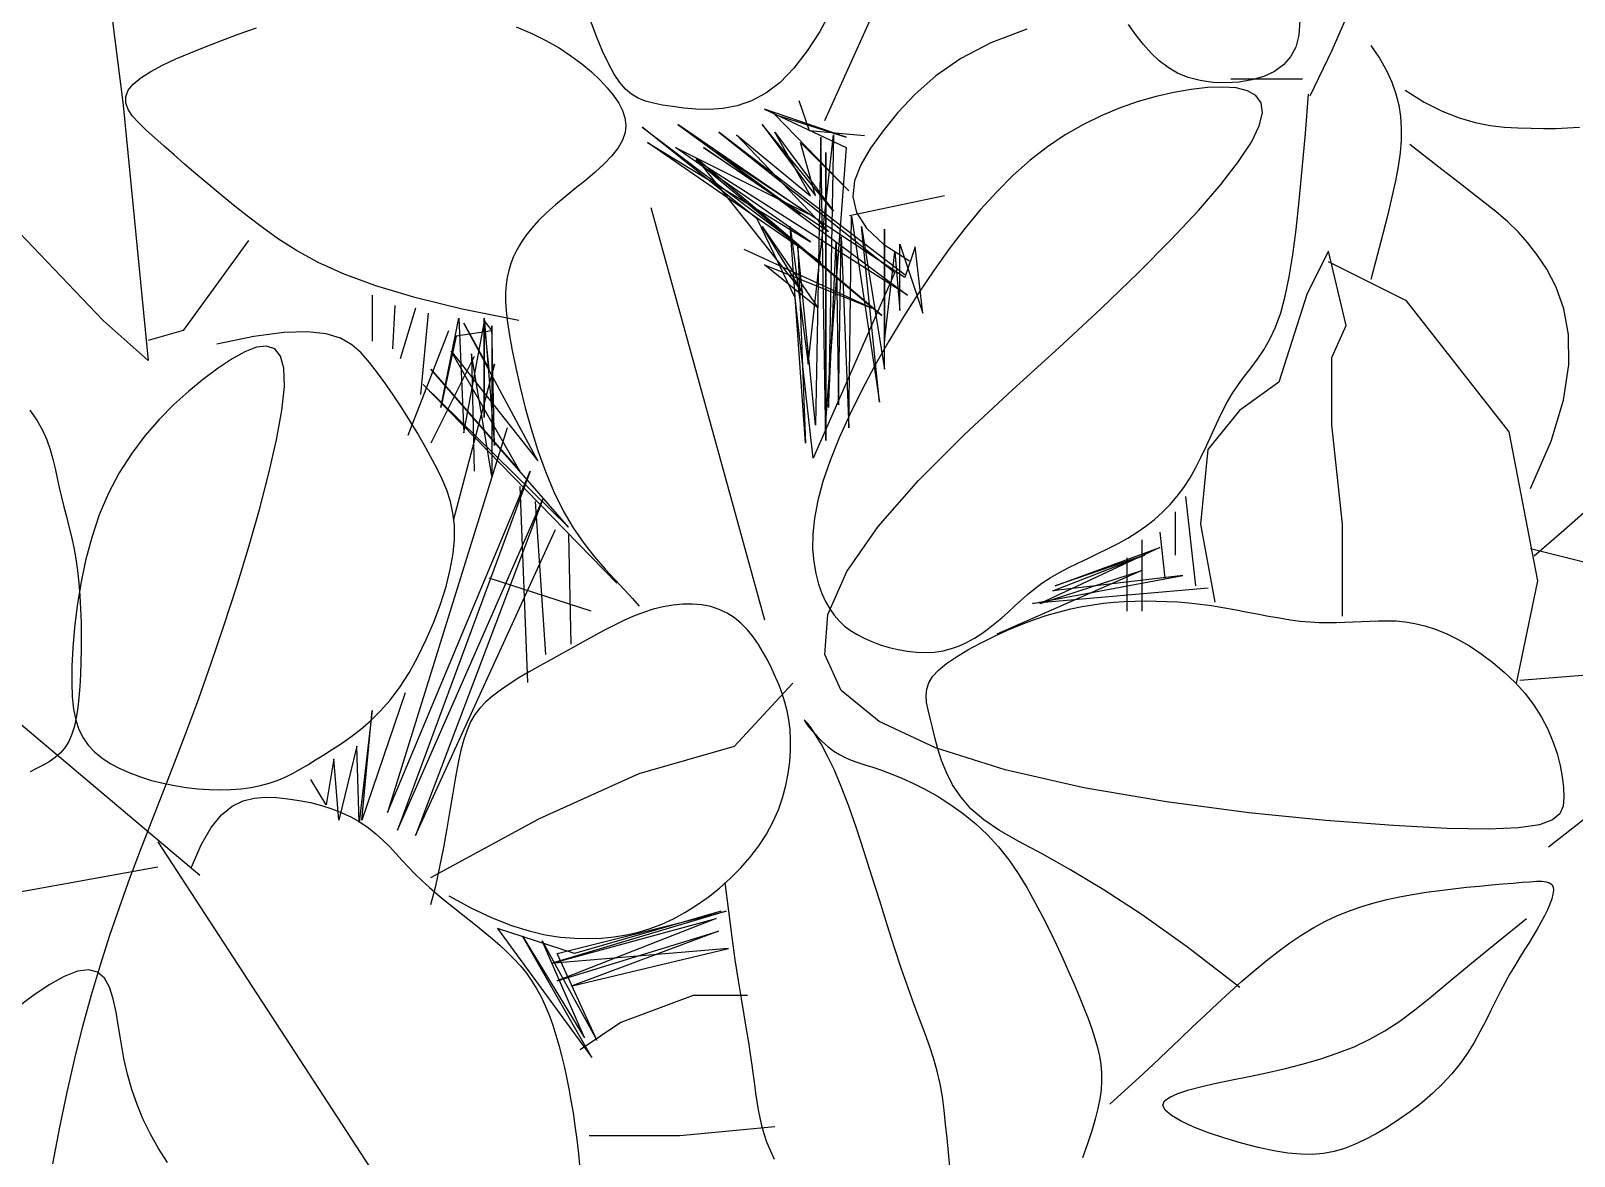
# Model space of a CAD drawing. Header units: metres. Extents: x 10 to 239, y 2 to 253.
# Drawn here: x 94.948 to 97.031, y 18.613 to 20.132 of the extents above; entities that cross this region are included whole.
import ezdxf

# ---------------------------------------------------------------- set-up
doc = ezdxf.new("R2010")
doc.units = ezdxf.units.M
doc.header["$MEASUREMENT"] = 0
doc.layers.add('1', color=7, linetype='Continuous')
doc.layers.add('cot200', color=9, linetype='Continuous')
doc.layers.add('bloques ARBOLES', color=7, linetype='Continuous', true_color=0xb8d897)

# ---------------------------------------------------------------- blocks, each defined once
blk = doc.blocks.new('A$C6F4E7DED')
for p, q in [((849.21, 1241.7), (943.33, 1033.65)), ((1359.76, 1176.43), (1342.65, 1042.48)), ((654.17, 1073.88), (644.26, 1096.47)), ((672.66, 1090.83), (673.21, 1082.5)), ((939.2, 1096.8), (945.88, 1084.58)), ((1073.05, 1081.72), (1076.67, 1091.42)), ((673.21, 1082.5), (674.93, 1075.64)), ((761.68, 1077.13), (765.95, 1082.6)), ((765.95, 1082.6), (770.21, 1088.54)), ((828.09, 1085.86), (848.59, 1078.09)), ((945.88, 1084.58), (953.05, 1073.4)), ((1069.63, 1073.32), (1073.05, 1081.72)), ((1109.99, 1083.4), (1101.89, 1079.38)), ((1118.75, 1087.13), (1109.99, 1083.4)), ((1276.52, 1083.08), (1266.74, 1086.54)), ((1286.08, 1079.53), (1276.52, 1083.08)), ((632.09, 1076.59), (627.24, 1069.24)), ((666.66, 1047.9), (654.17, 1073.88)), ((674.93, 1075.64), (677.82, 1070.03)), ((757.28, 1072.19), (761.68, 1077.13)), ((848.59, 1078.09), (865.7, 1069.1)), ((953.05, 1073.4), (960.63, 1063.59)), ((1066.35, 1066.18), (1069.63, 1073.32)), ((1094.45, 1075.12), (1087.67, 1070.68)), ((1101.89, 1079.38), (1094.45, 1075.12)), ((1295.39, 1075.97), (1286.08, 1079.53)), ((1304.3, 1072.41), (1295.39, 1075.97)), ((1312.64, 1068.84), (1304.3, 1072.41)), ((627.24, 1069.24), (623.29, 1062.26)), ((677.82, 1070.03), (681.87, 1065.48)), ((681.87, 1065.48), (687.05, 1061.8)), ((742.15, 1060.84), (747.63, 1064)), ((747.63, 1064), (752.64, 1067.79)), ((752.64, 1067.79), (757.28, 1072.19)), ((865.7, 1069.1), (879.9, 1059.24)), ((960.63, 1063.59), (968.53, 1055.5)), ((1063.13, 1060.25), (1066.35, 1066.18)), ((1081.53, 1066.14), (1076.03, 1061.55)), ((1087.67, 1070.68), (1081.53, 1066.14)), ((1320.25, 1065.28), (1312.64, 1068.84)), ((1326.94, 1061.72), (1320.25, 1065.28)), ((620.17, 1055.55), (617.81, 1049.02)), ((623.29, 1062.26), (620.17, 1055.55)), ((670.96, 1057.4), (711.82, 1057.4)), ((687.05, 1061.8), (693.15, 1058.95)), ((693.15, 1058.95), (699.94, 1056.92)), ((699.94, 1056.92), (707.19, 1055.68)), ((707.19, 1055.68), (714.66, 1055.22)), ((714.66, 1055.22), (722.12, 1055.52)), ((722.12, 1055.52), (729.33, 1056.57)), ((729.33, 1056.57), (736.07, 1058.35)), ((736.07, 1058.35), (742.15, 1060.84)), ((879.9, 1059.24), (891.67, 1048.86)), ((968.53, 1055.5), (976.64, 1049.36)), ((1056.59, 1051.68), (1059.9, 1055.46)), ((1059.9, 1055.46), (1063.13, 1060.25)), ((1071.16, 1056.97), (1066.93, 1052.46)), ((1076.03, 1061.55), (1071.16, 1056.97)), ((1332.54, 1058.16), (1326.94, 1061.72)), ((1336.88, 1054.59), (1332.54, 1058.16)), ((612.55, 1051.04), (601.7, 1044.31)), ((617.81, 1049.02), (616.17, 1042.55)), ((669.4, 1026.44), (667.55, 1048.9)), ((694.66, 1043.83), (697.59, 1047.99)), ((697.59, 1047.99), (702.42, 1050.77)), ((702.42, 1050.77), (708.82, 1052.35)), ((708.82, 1052.35), (716.51, 1052.88)), ((716.51, 1052.88), (725.18, 1052.53)), ((725.18, 1052.53), (734.51, 1051.45)), ((734.51, 1051.45), (744.26, 1049.78)), ((744.26, 1049.78), (754.31, 1047.51)), ((754.31, 1047.51), (764.56, 1044.6)), ((891.67, 1048.86), (901.48, 1038.31)), ((976.64, 1049.36), (984.86, 1045)), ((1045.22, 1044.87), (1049.34, 1046.54)), ((1049.34, 1046.54), (1053.1, 1048.75)), ((1053.1, 1048.75), (1056.59, 1051.68)), ((1063.33, 1048.06), (1060.41, 1043.77)), ((1066.93, 1052.46), (1063.33, 1048.06)), ((1339.8, 1051.03), (1336.88, 1054.59)), ((1341.16, 1047.46), (1339.8, 1051.03)), ((1341.08, 1043.85), (1341.16, 1047.46)), ((591.49, 1039.16), (581.87, 1035.38)), ((601.7, 1044.31), (591.49, 1039.16)), ((616.17, 1042.55), (615.18, 1036.06)), ((693.9, 1038.13), (694.66, 1043.83)), ((695.64, 1030.73), (693.9, 1038.13)), ((764.56, 1044.6), (774.95, 1041)), ((774.95, 1041), (785.39, 1036.67)), ((901.48, 1038.31), (909.82, 1027.95)), ((929.42, 993.78), (971.53, 1037.3)), ((930.87, 1024.25), (977.33, 1040.21)), ((977.33, 1040.21), (930.87, 1018.44)), ((971.53, 1037.3), (930.87, 1024.25)), ((951.89, 1027.95), (957.59, 1045.05)), ((984.86, 1045), (993.07, 1042.17)), ((993.07, 1042.17), (1001.15, 1040.6)), ((1001.15, 1040.6), (1008.98, 1040.03)), ((1008.98, 1040.03), (1016.46, 1040.21)), ((1016.46, 1040.21), (1023.45, 1040.86)), ((1023.45, 1040.86), (1029.85, 1041.73)), ((1029.85, 1041.73), (1035.57, 1042.62)), ((1035.57, 1042.62), (1040.66, 1043.62)), ((1040.66, 1043.62), (1045.22, 1044.87)), ((1058.25, 1039.55), (1056.89, 1035.36)), ((1060.41, 1043.77), (1058.25, 1039.55)), ((1342.65, 1042.48), (1328.39, 897.13)), ((1337.24, 1036.37), (1339.72, 1040.17)), ((1339.72, 1040.17), (1341.08, 1043.85)), ((520.09, 1029.57), (513.39, 1030.08)), ((526.86, 1029.33), (520.09, 1029.57)), ((533.78, 1029.29), (526.86, 1029.33)), ((540.92, 1029.37), (533.78, 1029.29)), ((548.33, 1029.58), (540.92, 1029.37)), ((556.09, 1030.06), (548.33, 1029.58)), ((564.22, 1031.05), (556.09, 1030.06)), ((572.8, 1032.75), (564.22, 1031.05)), ((581.87, 1035.38), (572.8, 1032.75)), ((615.18, 1036.06), (614.78, 1029.43)), ((614.78, 1029.43), (614.91, 1022.58)), ((700.13, 1021.49), (695.64, 1030.73)), ((785.39, 1036.67), (795.8, 1031.56)), ((795.8, 1031.56), (806.11, 1025.63)), ((938.13, 982.18), (978.79, 1031.5)), ((1047.02, 1030.05), (945.39, 953.16)), ((978.79, 1031.5), (948.3, 990.88)), ((952.65, 980.73), (1026.7, 1031.5)), ((1026.7, 1031.5), (957.01, 980.73)), ((981.69, 977.82), (1047.02, 1030.05)), ((1056.89, 1035.36), (1056.4, 1031.16)), ((1056.4, 1031.16), (1056.83, 1026.94)), ((1329.57, 1028.25), (1333.8, 1032.41)), ((1333.8, 1032.41), (1337.24, 1036.37)), ((593.43, 1007.18), (609.86, 1020.06)), ((614.91, 1022.58), (615.52, 1015.39)), ((671.15, 1006.17), (669.4, 1026.44)), ((707.4, 1010.39), (700.13, 1021.49)), ((806.11, 1025.63), (816.23, 1018.85)), ((897.48, 945.91), (1003.47, 1027.15)), ((1003.47, 1027.15), (903.29, 947.36)), ((909.82, 1027.95), (916.98, 1018.05)), ((920.51, 1025.1), (951.89, 1027.95)), ((957.01, 1021.35), (929.42, 993.78)), ((971.53, 1027.15), (938.13, 982.18)), ((952.65, 895.13), (938.13, 1025.7)), ((938.13, 1025.7), (941.04, 870.47)), ((941.04, 970.57), (993.3, 1025.7)), ((942.49, 851.61), (945.39, 1024.25)), ((945.39, 1024.25), (948.3, 860.32)), ((945.39, 953.16), (1044.12, 1021.35)), ((948.3, 990.88), (957.01, 1021.35)), ((951.2, 990.88), (971.53, 1027.15)), ((993.3, 1025.7), (951.2, 990.88)), ((1044.12, 1021.35), (951.2, 964.77)), ((1056.83, 1026.94), (1058.27, 1022.65)), ((1058.27, 1022.65), (1060.75, 1018.26)), ((1319.35, 1019.21), (1324.7, 1023.87)), ((1324.7, 1023.87), (1329.57, 1028.25)), ((615.52, 1015.39), (616.6, 1007.71)), ((816.23, 1018.85), (826.1, 1011.18)), ((826.1, 1011.18), (835.73, 1002.64)), ((1004.92, 1015.54), (896.03, 934.3)), ((896.03, 934.3), (1016.53, 1011.19)), ((897.48, 944.46), (1004.92, 1015.54)), ((910.55, 922.7), (1016.53, 1012.64)), ((1016.53, 1011.19), (910.55, 922.7)), ((916.98, 1018.05), (922.62, 1008.56)), ((930.87, 1018.44), (942.49, 864.67)), ((1012.18, 1018.44), (941.04, 970.57)), ((942.49, 864.67), (942.49, 1015.54)), ((942.49, 1015.54), (942.49, 851.61)), ((951.2, 964.77), (1028.15, 1018.44)), ((1028.15, 1018.44), (952.65, 980.73)), ((1016.53, 1012.64), (955.56, 935.75)), ((957.01, 980.73), (1012.18, 1018.44)), ((1060.75, 1018.26), (1064.3, 1013.74)), ((1064.3, 1013.74), (1068.74, 1009.13)), ((1307.65, 1009), (1313.67, 1014.25)), ((1313.67, 1014.25), (1319.35, 1019.21)), ((580.17, 996.93), (593.43, 1007.18)), ((616.6, 1007.71), (618.12, 999.41)), ((672.88, 987.99), (671.15, 1006.17)), ((717.47, 997.43), (707.4, 1010.39)), ((835.73, 1002.64), (845.14, 993.28)), ((922.62, 1008.56), (926.2, 999.37)), ((1068.74, 1009.13), (1073.85, 1004.45)), ((1073.85, 1004.45), (1079.41, 999.73)), ((1294.52, 997.74), (1301.27, 1003.49)), ((1301.27, 1003.49), (1307.65, 1009)), ((569.55, 988.72), (580.17, 996.93)), ((618.12, 999.41), (620.09, 990.34)), ((730.33, 982.59), (717.47, 997.43)), ((845.14, 993.28), (854.36, 983.13)), ((926.2, 999.37), (927.2, 990.37)), ((1079.41, 999.73), (1085.19, 995.02)), ((1085.19, 995.02), (1090.97, 990.34)), ((1287.36, 991.78), (1294.52, 997.74)), ((561.04, 981.95), (569.55, 988.72)), ((620.09, 990.34), (622.48, 980.34)), ((674.65, 971.77), (672.88, 987.99)), ((874.88, 990.9), (929.07, 979.5)), ((927.2, 990.37), (925.09, 981.43)), ((1090.97, 990.34), (1096.52, 985.72)), ((1096.52, 985.72), (1101.63, 981.21)), ((1271.75, 979.34), (1279.78, 985.64)), ((1279.78, 985.64), (1287.36, 991.78)), ((548.26, 970.37), (554.12, 976.03)), ((554.12, 976.03), (561.04, 981.95)), ((622.48, 980.34), (625.28, 969.27)), ((745.98, 965.88), (730.33, 982.59)), ((854.36, 983.13), (863.4, 972.24)), ((927.97, 979.27), (912, 873.37)), ((925.09, 981.43), (919.34, 972.44)), ((929.42, 858.86), (927.97, 979.27)), ((959.91, 932.85), (981.69, 977.82)), ((1042.08, 984.27), (977.39, 749.54)), ((1101.63, 981.21), (1106.12, 976.82)), ((1106.12, 976.82), (1109.99, 972.55)), ((1263.26, 972.89), (1271.75, 979.34)), ((1354.06, 919.93), (1413.96, 982.63)), ((542.94, 964.38), (548.26, 970.37)), ((625.28, 969.27), (628.49, 956.99)), ((676.52, 957.41), (674.65, 971.77)), ((863.4, 972.24), (872.29, 960.65)), ((922.16, 973.47), (909.09, 892.23)), ((909.09, 892.23), (909.09, 972.02)), ((909.09, 972.02), (909.09, 908.19)), ((919.34, 972.44), (909.44, 963.29)), ((912, 873.37), (922.16, 973.47)), ((933.78, 967.67), (929.42, 858.86)), ((935.23, 871.92), (933.78, 967.67)), ((978.79, 973.47), (946.84, 927.05)), ((962.81, 973.47), (952.65, 895.13)), ((954.1, 850.16), (962.81, 973.47)), ((955.56, 935.75), (978.79, 973.47)), ((1109.99, 972.55), (1113.29, 968.37)), ((1113.29, 968.37), (1116.07, 964.28)), ((1254.16, 966.34), (1263.26, 972.89)), ((537.61, 957.47), (542.94, 964.38)), ((646.23, 917.09), (656.33, 959.49)), ((656.33, 959.49), (668.46, 935.26)), ((764.43, 947.3), (745.98, 965.88)), ((872.29, 960.65), (881.05, 948.39)), ((900.38, 963.32), (887.32, 924.15)), ((887.32, 924.15), (891.67, 961.87)), ((891.67, 961.87), (897.48, 944.46)), ((909.44, 963.29), (894.84, 953.85)), ((900.38, 925.6), (900.38, 963.32)), ((903.29, 958.96), (900.38, 925.6)), ((909.09, 908.19), (903.29, 958.96)), ((916.35, 927.05), (988.95, 960.42)), ((936.68, 964.77), (935.23, 871.92)), ((941.04, 870.47), (936.68, 964.77)), ((948.3, 860.32), (958.46, 961.87)), ((958.46, 961.87), (954.1, 850.16)), ((1116.07, 964.28), (1118.39, 960.26)), ((1118.39, 960.26), (1120.28, 956.29)), ((1231.67, 953.03), (1243.87, 959.71)), ((1243.87, 959.71), (1254.16, 966.34)), ((1271.34, 965.53), (1308.42, 914.23)), ((531.99, 949.09), (537.61, 957.47)), ((611.88, 931.22), (656.33, 953.43)), ((628.49, 956.99), (632.09, 943.33)), ((678.57, 944.79), (676.52, 957.41)), ((977.33, 951.71), (916.35, 927.05)), ((946.84, 927.05), (977.33, 951.71)), ((1120.28, 956.29), (1121.81, 952.35)), ((1121.81, 952.35), (1123.02, 948.43)), ((1216.85, 946.32), (1231.67, 953.03)), ((526.59, 938.92), (531.99, 949.09)), ((680.85, 933.8), (678.57, 944.79)), ((785.67, 926.84), (764.43, 947.3)), ((881.05, 948.39), (889.72, 935.51)), ((903.29, 947.36), (949.75, 841.46)), ((1123.02, 948.43), (1123.96, 944.48)), ((1123.96, 944.48), (1124.6, 940.37)), ((1124.6, 940.37), (1124.93, 935.92)), ((1198.72, 939.63), (1216.85, 946.32)), ((522.17, 926.66), (526.59, 938.92)), ((668.46, 935.26), (684.62, 884.78)), ((683.44, 924.31), (680.85, 933.8)), ((889.72, 935.51), (898.27, 922.07)), ((949.75, 841.46), (959.91, 932.85)), ((1124.93, 935.92), (1124.93, 930.97)), ((1149.66, 926.41), (1176.56, 932.98)), ((1176.56, 932.98), (1198.72, 939.63)), ((1200.92, 934.3), (1200.92, 908.19)), ((519.49, 912.04), (522.17, 926.66)), ((553.28, 856.52), (611.88, 931.22)), ((686.38, 916.2), (683.44, 924.31)), ((809.7, 904.49), (785.67, 926.84)), ((1117.32, 919.93), (1149.66, 926.41)), ((1124.56, 925.35), (1123.83, 918.89)), ((1124.93, 930.97), (1124.56, 925.35)), ((1168.98, 924.15), (1173.34, 877.72)), ((1176.24, 927.05), (1184.95, 898.03)), ((1187.86, 928.5), (1189.31, 903.84)), ((654.31, 898.92), (646.23, 917.09)), ((689.62, 909.24), (686.38, 916.2)), ((898.27, 922.07), (906.61, 908.24)), ((1106.55, 840.01), (1148.66, 918.34)), ((1123.83, 918.89), (1122.69, 911.42)), ((1137.04, 921.25), (1131.23, 848.71)), ((1131.23, 848.71), (1132.68, 916.89)), ((1137.04, 919.8), (1132.68, 913.99)), ((1132.68, 916.89), (1132.68, 831.3)), ((1134.14, 892.23), (1137.04, 919.8)), ((1148.66, 918.34), (1134.14, 892.23)), ((1137.04, 864.67), (1137.04, 921.25)), ((1148.66, 855.96), (1137.04, 918.34)), ((1137.04, 918.34), (1137.04, 864.67)), ((1151.56, 921.25), (1148.66, 855.96)), ((1161.72, 870.47), (1151.56, 921.25)), ((1298.93, 603.85), (1669.06, 916.06)), ((1308.42, 914.23), (1328.39, 908.53)), ((1328.39, 897.13), (1354.06, 919.93)), ((519.3, 894.77), (519.49, 912.04)), ((693.07, 903.21), (689.62, 909.24)), ((906.61, 908.24), (914.58, 894.23)), ((1122.69, 911.42), (1121.12, 902.78)), ((1132.68, 913.99), (1153.01, 911.09)), ((1153.01, 911.09), (1161.72, 870.47)), ((1157.37, 913.99), (1180.6, 854.51)), ((1207.13, 901.45), (1212.42, 906.11)), ((1212.42, 906.11), (1218.87, 909.82)), ((1218.87, 909.82), (1227.07, 912.35)), ((1227.07, 912.35), (1237.62, 913.5)), ((1237.62, 913.5), (1251.11, 913.04)), ((1251.11, 913.04), (1268.15, 910.76)), ((1256.36, 903.81), (1260.97, 905.35)), ((1260.97, 905.35), (1266.67, 904.67)), ((1268.15, 910.76), (1289.31, 906.45)), ((654.31, 860.55), (654.31, 898.92)), ((696.67, 897.86), (693.07, 903.21)), ((700.34, 892.95), (696.67, 897.86)), ((836.2, 880.37), (809.7, 904.49)), ((1155.91, 902.39), (1106.55, 840.01)), ((1116.71, 834.2), (1155.91, 902.39)), ((1121.12, 902.78), (1119.12, 892.89)), ((1132.68, 831.3), (1144.3, 900.94)), ((1144.3, 900.94), (1142.85, 834.2)), ((1142.85, 899.49), (1167.53, 850.16)), ((1202.39, 896.04), (1207.13, 901.45)), ((1251.13, 892.7), (1253.02, 899.71)), ((1253.02, 899.71), (1256.36, 903.81)), ((1266.67, 904.67), (1273.28, 902.13)), ((1273.28, 902.13), (1280.62, 898.07)), ((1280.62, 898.07), (1288.51, 892.84)), ((522.34, 874.56), (519.3, 894.77)), ((703.99, 888.25), (700.34, 892.95)), ((707.56, 883.52), (703.99, 888.25)), ((914.58, 894.23), (922.06, 880.23)), ((1089.13, 802.29), (1167.53, 892.23)), ((1119.12, 892.89), (1116.66, 881.95)), ((1167.53, 892.23), (1116.71, 834.2)), ((1131.23, 895.13), (1154.46, 806.64)), ((1193.06, 883.72), (1197.72, 890.09)), ((1197.72, 890.09), (1202.39, 896.04)), ((1250.86, 882.43), (1251.13, 892.7)), ((1288.51, 892.84), (1296.78, 886.73)), ((684.62, 884.78), (706.85, 868.63)), ((710.97, 878.53), (707.56, 883.52)), ((863.51, 854.97), (836.2, 880.37)), ((922.06, 880.23), (928.9, 866.44)), ((1061.54, 770.37), (1171.89, 883.53)), ((1171.89, 883.53), (1089.13, 802.29)), ((1116.66, 881.95), (1113.74, 870.28)), ((1188.44, 877.03), (1193.06, 883.72)), ((1252.32, 868.73), (1250.86, 882.43)), ((1296.78, 886.73), (1305.26, 879.79)), ((1305.26, 879.79), (1313.78, 872.06)), ((529.37, 851.14), (522.34, 874.56)), ((714.15, 873.08), (710.97, 878.53)), ((717.17, 867.25), (714.15, 873.08)), ((1113.74, 870.28), (1110.37, 858.19)), ((1179.52, 863.11), (1183.91, 870.13)), ((1183.91, 870.13), (1188.44, 877.03)), ((1313.78, 872.06), (1322.16, 863.52)), ((706.85, 868.63), (725.04, 846.42)), ((720.07, 861.14), (717.17, 867.25)), ((928.9, 866.44), (934.96, 853.07)), ((1175.29, 856.08), (1179.52, 863.11)), ((1255.34, 852.05), (1252.32, 868.73)), ((1322.16, 863.52), (1330.25, 854.2)), ((1391.83, 863.16), (1388.62, 857.55)), ((1395.87, 868.82), (1391.83, 863.16)), ((537.11, 771.72), (553.28, 856.52)), ((648.25, 804.02), (654.31, 860.55)), ((722.92, 854.86), (720.07, 861.14)), ((725.78, 848.52), (722.92, 854.86)), ((889.66, 828.88), (863.51, 854.97)), ((934.96, 853.07), (940.11, 840.3)), ((1110.37, 858.19), (1106.52, 845.97)), ((1123.97, 858.86), (1192.21, 639.81)), ((1171.29, 849.14), (1175.29, 856.08)), ((1330.25, 854.2), (1337.86, 844.1)), ((1388.62, 857.55), (1386.11, 852.01)), ((541.15, 824.21), (529.37, 851.14)), ((725.04, 846.42), (729.08, 804.02)), ((728.72, 842.25), (725.78, 848.52)), ((1106.52, 845.97), (1102.2, 833.94)), ((1167.54, 842.41), (1171.29, 849.14)), ((1259.67, 833.03), (1255.34, 852.05)), ((1337.86, 844.1), (1344.84, 833.22)), ((1384.15, 846.51), (1382.61, 841.05)), ((1386.11, 852.01), (1384.15, 846.51)), ((731.8, 836.15), (728.72, 842.25)), ((735.08, 830.34), (731.8, 836.15)), ((940.11, 840.3), (944.19, 828.35)), ((1161.03, 829.61), (1164.1, 835.93)), ((1164.1, 835.93), (1167.54, 842.41)), ((1381.33, 835.62), (1380.19, 830.2)), ((1382.61, 841.05), (1381.33, 835.62)), ((738.62, 824.9), (735.08, 830.34)), ((912.66, 802.72), (889.66, 828.88)), ((944.19, 828.35), (947.13, 817.37)), ((1102.2, 833.94), (1097.41, 822.39)), ((1192.21, 639.81), (1110.91, 834.2)), ((1110.91, 834.2), (1186.4, 629.65)), ((1158.41, 823.31), (1161.03, 829.61)), ((1265.08, 812.29), (1259.67, 833.03)), ((1344.84, 833.22), (1351, 821.59)), ((1380.19, 830.2), (1379.04, 824.8)), ((737.77, 819.7), (731.97, 768.92)), ((742.42, 819.83), (738.62, 824.9)), ((746.48, 815.12), (742.42, 819.83)), ((947.13, 817.37), (948.99, 807.34)), ((1097.41, 822.39), (1092.12, 811.64)), ((1186.4, 629.65), (1103.65, 818.24)), ((1103.65, 818.24), (1176.24, 626.75)), ((1116.71, 825.5), (1112.36, 713.79)), ((1156.32, 816.89), (1158.41, 823.31)), ((1351, 821.59), (1356.24, 809.25)), ((1377.78, 819.38), (1376.4, 813.93)), ((1379.04, 824.8), (1377.78, 819.38)), ((522.21, 800.61), (506.28, 814.61)), ((743.58, 810.99), (743.58, 786.33)), ((750.79, 810.74), (746.48, 815.12)), ((755.36, 806.66), (750.79, 810.74)), ((1092.12, 811.64), (1086.38, 801.91)), ((1108, 816.79), (1102.2, 729.75)), ((1154.02, 803.12), (1154.83, 810.21)), ((1154.83, 810.21), (1156.32, 816.89)), ((1271.31, 790.46), (1265.08, 812.29)), ((1356.24, 809.25), (1360.57, 796.42)), ((1376.4, 813.93), (1374.97, 808.37)), ((539.13, 785.85), (522.21, 800.61)), ((648.25, 751.53), (648.25, 804.02)), ((729.08, 804.02), (721, 759.61)), ((760.18, 802.87), (755.36, 806.66)), ((765.24, 799.33), (760.18, 802.87)), ((930.55, 777.07), (912.66, 802.72)), ((948.99, 807.34), (949.91, 798.23)), ((1086.38, 801.91), (1080.35, 793.19)), ((1176.24, 626.75), (1096.39, 800.84)), ((1153.96, 795.49), (1154.02, 803.12)), ((1373.54, 802.68), (1372.14, 796.8)), ((1374.97, 808.37), (1373.54, 802.68)), ((752.29, 799.39), (749.39, 773.27)), ((762.45, 795.03), (762.45, 754.41)), ((770.55, 796.03), (765.24, 799.33)), ((776.08, 792.94), (770.55, 796.03)), ((781.77, 790.02), (776.08, 792.94)), ((949.91, 798.23), (950.01, 789.97)), ((1080.35, 793.19), (1074.22, 785.4)), ((1089.13, 797.93), (1087.68, 735.55)), ((1154.72, 787.17), (1153.96, 795.49)), ((1360.57, 796.42), (1364.07, 783.33)), ((1372.14, 796.8), (1370.82, 790.69)), ((460.32, 769.7), (541.15, 789.89)), ((811.82, 768.92), (752.29, 790.68)), ((752.29, 790.68), (820.53, 758.77)), ((813.27, 766.02), (761, 786.33)), ((761, 786.33), (811.82, 768.92)), ((771.17, 784.88), (771.17, 754.41)), ((787.55, 787.21), (781.77, 790.02)), ((793.32, 784.48), (787.55, 787.21)), ((799.01, 781.78), (793.32, 784.48)), ((949.42, 782.53), (948.26, 775.85)), ((950.01, 789.97), (949.42, 782.53)), ((1074.22, 785.4), (1068.18, 778.43)), ((1156.36, 778.09), (1154.72, 787.17)), ((1278.12, 768.17), (1271.31, 790.46)), ((1364.07, 783.33), (1366.83, 770.26)), ((1369.64, 784.29), (1368.63, 777.57)), ((1370.82, 790.69), (1369.64, 784.29)), ((824.89, 758.77), (739.22, 774.72)), ((739.22, 774.72), (813.27, 766.02)), ((820.53, 758.77), (762.45, 777.62)), ((762.45, 777.62), (845.21, 741.36)), ((804.54, 779.05), (799.01, 781.78)), ((809.84, 776.26), (804.54, 779.05)), ((814.81, 773.36), (809.84, 776.26)), ((941.33, 752.54), (930.55, 777.07)), ((948.26, 775.85), (946.67, 769.88)), ((1068.18, 778.43), (1062.43, 772.22)), ((1158.8, 768.42), (1156.36, 778.09)), ((1368.63, 777.57), (1367.84, 770.49)), ((549.23, 713.17), (537.11, 771.72)), ((724.71, 767.47), (824.89, 758.77)), ((819.41, 770.3), (814.81, 773.36)), ((823.68, 767.13), (819.41, 770.3)), ((827.68, 763.87), (823.68, 767.13)), ((946.67, 769.88), (944.76, 764.57)), ((1057.16, 766.67), (1052.58, 761.69)), ((1062.43, 772.22), (1057.16, 766.67)), ((1076.06, 754.41), (1134.14, 773.27)), ((1161.96, 758.39), (1158.8, 768.42)), ((1285.27, 746.05), (1278.12, 768.17)), ((1366.83, 770.26), (1368.9, 757.45)), ((1367.84, 770.49), (1367.25, 763.13)), ((716.36, 756.55), (709.8, 755.38)), ((722.88, 757.59), (716.36, 756.55)), ((729.33, 758.46), (722.88, 757.59)), ((735.71, 759.14), (729.33, 758.46)), ((742.01, 759.66), (735.71, 759.14)), ((748.24, 760), (742.01, 759.66)), ((754.41, 760.19), (748.24, 760)), ((760.51, 760.23), (754.41, 760.19)), ((766.55, 760.11), (760.51, 760.23)), ((772.53, 759.86), (766.55, 760.11)), ((778.48, 759.47), (772.53, 759.86)), ((784.42, 758.91), (778.48, 759.47)), ((790.44, 758.13), (784.42, 758.91)), ((796.58, 757.1), (790.44, 758.13)), ((802.91, 755.78), (796.58, 757.1)), ((831.48, 760.56), (827.68, 763.87)), ((835.15, 757.24), (831.48, 760.56)), ((838.75, 753.94), (835.15, 757.24)), ((942.64, 759.87), (940.31, 755.72)), ((944.76, 764.57), (942.64, 759.87)), ((1003.16, 755.47), (1008, 757.01)), ((1008, 757.01), (1013.1, 758)), ((1013.1, 758), (1018.41, 758.46)), ((1018.41, 758.46), (1023.88, 758.41)), ((1023.88, 758.41), (1029.46, 757.89)), ((1029.46, 757.89), (1035.11, 756.91)), ((1035.11, 756.91), (1040.76, 755.5)), ((1052.58, 761.69), (1048.86, 757.2)), ((1165.73, 748.25), (1161.96, 758.39)), ((1367.25, 763.13), (1366.85, 755.59)), ((1368.9, 757.45), (1370.38, 745.16)), ((607.09, 747.47), (601.41, 746.14)), ((612.55, 748.35), (607.09, 747.47)), ((617.8, 748.83), (612.55, 748.35)), ((622.88, 749.01), (617.8, 748.83)), ((627.82, 748.98), (622.88, 749.01)), ((632.66, 748.81), (627.82, 748.98)), ((637.41, 748.57), (632.66, 748.81)), ((642.13, 748.33), (637.41, 748.57)), ((646.87, 748.11), (642.13, 748.33)), ((651.67, 747.96), (646.87, 748.11)), ((656.57, 747.91), (651.67, 747.96)), ((661.62, 748.01), (656.57, 747.91)), ((666.88, 748.29), (661.62, 748.01)), ((672.38, 748.81), (666.88, 748.29)), ((678.16, 749.57), (672.38, 748.81)), ((684.18, 750.54), (678.16, 749.57)), ((690.4, 751.66), (684.18, 750.54)), ((696.78, 752.88), (690.4, 751.66)), ((703.26, 754.14), (696.78, 752.88)), ((709.8, 755.38), (703.26, 754.14)), ((809.48, 754.12), (802.91, 755.78)), ((816.36, 752.1), (809.48, 754.12)), ((823.61, 749.66), (816.36, 752.1)), ((831.23, 746.79), (823.61, 749.66)), ((842.35, 750.7), (838.75, 753.94)), ((846.02, 747.56), (842.35, 750.7)), ((849.81, 744.55), (846.02, 747.56)), ((934.94, 748.83), (931.84, 745.98)), ((937.75, 752.06), (934.94, 748.83)), ((940.31, 755.72), (937.75, 752.06)), ((943.04, 729.73), (941.33, 752.54)), ((987.1, 743.75), (990.62, 747.42)), ((990.62, 747.42), (994.46, 750.65)), ((994.46, 750.65), (998.63, 753.36)), ((998.63, 753.36), (1003.16, 755.47)), ((1040.76, 755.5), (1046.39, 753.7)), ((1046.39, 753.7), (1052, 751.54)), ((1052, 751.54), (1057.62, 749.06)), ((1057.62, 749.06), (1063.27, 746.32)), ((1170.04, 738.21), (1165.73, 748.25)), ((1366.63, 747.95), (1366.55, 740.31)), ((1366.85, 755.59), (1366.63, 747.95)), ((582.72, 738.5), (576.02, 734.62)), ((589.24, 741.72), (582.72, 738.5)), ((595.47, 744.24), (589.24, 741.72)), ((601.41, 746.14), (595.47, 744.24)), ((839.07, 743.54), (831.23, 746.79)), ((846.89, 740.01), (839.07, 743.54)), ((854.5, 736.27), (846.89, 740.01)), ((853.74, 741.72), (849.81, 744.55)), ((857.82, 739.12), (853.74, 741.72)), ((862.05, 736.79), (857.82, 739.12)), ((920.64, 739.05), (916.21, 737.11)), ((924.72, 741.15), (920.64, 739.05)), ((928.44, 743.44), (924.72, 741.15)), ((931.84, 745.98), (928.44, 743.44)), ((980.88, 735.4), (983.86, 739.72)), ((983.86, 739.72), (987.1, 743.75)), ((1063.27, 746.32), (1068.99, 743.36)), ((1068.99, 743.36), (1074.79, 740.22)), ((1074.79, 740.22), (1080.7, 736.95)), ((1292.52, 724.73), (1285.27, 746.05)), ((1366.55, 740.31), (1366.6, 732.76)), ((1370.38, 745.16), (1371.33, 733.63)), ((569.26, 730.15), (562.57, 725.14)), ((576.02, 734.62), (569.26, 730.15)), ((861.66, 732.39), (854.5, 736.27)), ((868.17, 728.46), (861.66, 732.39)), ((866.44, 734.77), (862.05, 736.79)), ((871, 733.13), (866.44, 734.77)), ((875.73, 731.89), (871, 733.13)), ((880.64, 731.12), (875.73, 731.89)), ((885.72, 730.83), (880.64, 731.12)), ((890.92, 731), (885.72, 730.83)), ((896.16, 731.58), (890.92, 731)), ((901.38, 732.53), (896.16, 731.58)), ((906.51, 733.8), (901.38, 732.53)), ((911.48, 735.34), (906.51, 733.8)), ((916.21, 737.11), (911.48, 735.34)), ((933.69, 709.23), (943.04, 729.73)), ((975.61, 726.25), (978.14, 730.89)), ((978.14, 730.89), (980.88, 735.4)), ((1080.7, 736.95), (1086.75, 733.6)), ((1086.75, 733.6), (1092.94, 730.2)), ((1092.94, 730.2), (1099.19, 726.77)), ((1174.77, 728.52), (1170.04, 738.21)), ((1366.6, 732.76), (1366.77, 725.4)), ((1371.33, 733.63), (1371.83, 723.13)), ((547.21, 715.19), (470.42, 721.24)), ((562.57, 725.14), (556.11, 719.64)), ((873.81, 724.56), (868.17, 728.46)), ((878.37, 720.77), (873.81, 724.56)), ((881.68, 717.14), (878.37, 720.77)), ((971.1, 716.91), (973.27, 721.57)), ((973.27, 721.57), (975.61, 726.25)), ((1099.19, 726.77), (1105.4, 723.32)), ((1105.4, 723.32), (1111.47, 719.85)), ((1179.85, 719.41), (1174.77, 728.52)), ((1299.65, 704.69), (1292.52, 724.73)), ((1366.77, 725.4), (1367.03, 718.33)), ((1371.83, 723.13), (1371.94, 713.84)), ((549.98, 713.73), (544.34, 707.47)), ((556.11, 719.64), (549.98, 713.73)), ((883.85, 713.59), (881.68, 717.14)), ((885.03, 710.02), (883.85, 713.59)), ((961.24, 713.41), (994.77, 677.33)), ((967.34, 707.51), (969.12, 712.24)), ((969.12, 712.24), (971.1, 716.91)), ((1111.47, 719.85), (1117.3, 716.39)), ((1117.3, 716.39), (1122.78, 712.94)), ((1122.78, 712.94), (1127.82, 709.51)), ((1185.16, 711.12), (1179.85, 719.41)), ((1367.03, 718.33), (1367.37, 711.61)), ((1371.94, 713.84), (1371.63, 705.71)), ((544.34, 707.47), (539.31, 700.9)), ((885.39, 706.33), (885.03, 710.02)), ((885.08, 702.41), (885.39, 706.33)), ((912.09, 691.52), (933.69, 709.23)), ((965.8, 702.67), (967.34, 707.51)), ((1127.82, 709.51), (1132.32, 706.11)), ((1132.32, 706.11), (1136.2, 702.72)), ((1182.05, 707.99), (1206.73, 635.45)), ((1190.64, 703.82), (1185.16, 711.12)), ((1196.2, 697.46), (1190.64, 703.82)), ((1306.63, 685.87), (1299.65, 704.69)), ((1367.37, 711.61), (1367.84, 705.29)), ((1367.84, 705.29), (1368.48, 699.39)), ((1371.63, 705.71), (1370.88, 698.6)), ((539.31, 700.9), (534.99, 694.1)), ((883.11, 693.48), (884.27, 698.16)), ((884.27, 698.16), (885.08, 702.41)), ((963.54, 692.46), (964.53, 697.67)), ((964.53, 697.67), (965.8, 702.67)), ((1136.2, 702.72), (1139.51, 699.23)), ((1139.51, 699.23), (1142.34, 695.5)), ((1142.34, 695.5), (1144.76, 691.37)), ((1201.81, 691.93), (1196.2, 697.46)), ((1206.73, 635.45), (1200.92, 697.83)), ((1200.92, 697.83), (1208.18, 634)), ((1368.48, 699.39), (1369.33, 693.91)), ((1370.88, 698.6), (1369.63, 692.41)), ((531.38, 687.16), (528.44, 680.19)), ((534.99, 694.1), (531.38, 687.16)), ((880.1, 676.53), (912.09, 691.52)), ((880.34, 682.43), (881.77, 688.25)), ((881.77, 688.25), (883.11, 693.48)), ((949.79, 685.65), (947.22, 682.86)), ((948.29, 684.1), (950.88, 687.96)), ((951.94, 688.19), (949.79, 685.65)), ((950.88, 687.96), (952.89, 690.57)), ((953.56, 690.28), (951.94, 688.19)), ((952.89, 690.57), (954.22, 692.01)), ((954.55, 691.73), (953.56, 690.28)), ((954.22, 692.01), (954.79, 692.37)), ((954.79, 692.37), (954.55, 691.73)), ((962.53, 681.2), (962.87, 686.99)), ((962.87, 686.99), (963.54, 692.46)), ((1144.76, 691.37), (1146.84, 686.71)), ((1146.84, 686.71), (1148.67, 681.38)), ((1207.4, 687.11), (1201.81, 691.93)), ((1212.91, 682.88), (1207.4, 687.11)), ((1313.43, 668.04), (1306.63, 685.87)), ((1367.86, 687), (1365.52, 682.27)), ((1369.63, 692.41), (1367.86, 687)), ((1369.33, 693.91), (1370.45, 688.89)), ((1370.45, 688.89), (1371.87, 684.33)), ((528.44, 680.19), (526.11, 673.29)), ((878.68, 676.1), (880.34, 682.43)), ((941.23, 677.22), (938.03, 674.76)), ((944.33, 679.98), (941.23, 677.22)), ((941.67, 672.31), (945.19, 678.91)), ((947.22, 682.86), (944.33, 679.98)), ((945.19, 678.91), (948.29, 684.1)), ((962.55, 675.07), (962.53, 681.2)), ((994.77, 677.33), (1048.93, 661.87)), ((1148.67, 681.38), (1150.32, 675.22)), ((1208.18, 634), (1209.63, 677.52)), ((1209.63, 677.52), (1219.8, 635.45)), ((1218.29, 679.15), (1212.91, 682.88)), ((1223.48, 675.79), (1218.29, 679.15)), ((1362.59, 678.07), (1359.02, 674.3)), ((1365.52, 682.27), (1362.59, 678.07)), ((1371.87, 684.33), (1373.65, 680.26)), ((1373.65, 680.26), (1375.84, 676.7)), ((531.05, 620.29), (466.38, 670.77)), ((526.11, 673.29), (524.38, 666.57)), ((840.41, 664.05), (880.1, 676.53)), ((873.86, 662.51), (876.59, 669.42)), ((876.59, 669.42), (878.68, 676.1)), ((924.27, 668.31), (920.23, 667)), ((927.99, 669.62), (924.27, 668.31)), ((931.47, 671.05), (927.99, 669.62)), ((934.79, 672.72), (931.47, 671.05)), ((938.03, 674.76), (934.79, 672.72)), ((937.82, 664.23), (941.67, 672.31)), ((962.98, 668.64), (962.55, 675.07)), ((963.86, 661.98), (962.98, 668.64)), ((1150.32, 675.22), (1151.88, 668.1)), ((1151.88, 668.1), (1153.41, 659.92)), ((1219.8, 635.45), (1222.7, 670.27)), ((1222.7, 670.27), (1227.06, 644.16)), ((1228.43, 672.7), (1223.48, 675.79)), ((1233.1, 669.77), (1228.43, 672.7)), ((1237.55, 667.02), (1233.1, 669.77)), ((1320.06, 650.98), (1313.43, 668.04)), ((1354.79, 670.85), (1349.96, 667.69)), ((1359.02, 674.3), (1354.79, 670.85)), ((1375.84, 676.7), (1378.46, 673.64)), ((1378.46, 673.64), (1381.45, 671.02)), ((1381.45, 671.02), (1384.74, 668.73)), ((1384.74, 668.73), (1388.26, 666.69)), ((523.19, 660.12), (522.5, 654.04)), ((524.38, 666.57), (523.19, 660.12)), ((795.66, 653.89), (840.41, 664.05)), ((870.3, 655.54), (873.86, 662.51)), ((899.26, 659.37), (892.65, 656.37)), ((905.36, 661.87), (899.26, 659.37)), ((910.85, 663.9), (905.36, 661.87)), ((915.78, 665.58), (910.85, 663.9)), ((920.23, 667), (915.78, 665.58)), ((933.73, 654.57), (937.82, 664.23)), ((965.21, 655.16), (963.86, 661.98)), ((1048.93, 661.87), (1105.67, 636.1)), ((1153.41, 659.92), (1154.96, 650.83)), ((1241.87, 664.45), (1237.55, 667.02)), ((1246.15, 662.09), (1241.87, 664.45)), ((1250.47, 659.95), (1246.15, 662.09)), ((1254.9, 658.06), (1250.47, 659.95)), ((1332.8, 660.04), (1326.46, 658.09)), ((1338.89, 662.29), (1332.8, 660.04)), ((1344.64, 664.84), (1338.89, 662.29)), ((1349.96, 667.69), (1344.64, 664.84)), ((1388.26, 666.69), (1391.93, 664.8)), ((1391.93, 664.8), (1395.67, 662.97)), ((522.5, 654.04), (522.28, 648.45)), ((748.52, 645.83), (795.66, 653.89)), ((865.69, 648.63), (870.3, 655.54)), ((885.68, 652.86), (878.49, 648.82)), ((892.65, 656.37), (885.68, 652.86)), ((929.46, 643.34), (933.73, 654.57)), ((967.09, 648.23), (965.21, 655.16)), ((1154.96, 650.83), (1156.59, 640.99)), ((1227.06, 644.16), (1235.77, 658.67)), ((1259.54, 656.43), (1254.9, 658.06)), ((1264.48, 655.09), (1259.54, 656.43)), ((1269.77, 654.03), (1264.48, 655.09)), ((1275.38, 653.28), (1269.77, 654.03)), ((1281.28, 652.83), (1275.38, 653.28)), ((1287.41, 652.68), (1281.28, 652.83)), ((1293.73, 652.83), (1287.41, 652.68)), ((1300.19, 653.28), (1293.73, 652.83)), ((1306.75, 654.03), (1300.19, 653.28)), ((1313.35, 655.09), (1306.75, 654.03)), ((1319.94, 656.44), (1313.35, 655.09)), ((1326.46, 658.09), (1319.94, 656.44)), ((1326.5, 634.49), (1320.06, 650.98)), ((522.28, 648.45), (522.66, 643.45)), ((522.66, 643.45), (524.44, 639.11)), ((701.64, 639.69), (748.52, 645.83)), ((852.55, 635.58), (859.84, 641.93)), ((859.84, 641.93), (865.69, 648.63)), ((871.22, 644.24), (864.01, 639.1)), ((878.49, 648.82), (871.22, 644.24)), ((925.09, 630.84), (929.46, 643.34)), ((969.54, 641.27), (967.09, 648.23)), ((1223.77, 641.91), (1218.03, 639.67)), ((1229.78, 643.83), (1223.77, 641.91)), ((1235.99, 645.43), (1229.78, 643.83)), ((1242.35, 646.71), (1235.99, 645.43)), ((1248.8, 647.66), (1242.35, 646.71)), ((1255.26, 648.28), (1248.8, 647.66)), ((1261.7, 648.5), (1255.26, 648.28)), ((1268.08, 648), (1261.7, 648.5)), ((1274.37, 646.4), (1268.08, 648)), ((1280.55, 643.33), (1274.37, 646.4)), ((1286.6, 638.4), (1280.55, 643.33)), ((524.44, 639.11), (528.6, 635.54)), ((528.6, 635.54), (536.12, 632.83)), ((536.12, 632.83), (547.97, 631.06)), ((619.32, 632.32), (657.69, 635.25)), ((657.69, 635.25), (701.64, 639.69)), ((843.58, 629.59), (852.55, 635.58)), ((857, 633.38), (850.34, 627.08)), ((864.01, 639.1), (857, 633.38)), ((972.59, 634.34), (969.54, 641.27)), ((976.28, 627.51), (972.59, 634.34)), ((1105.67, 636.1), (1167.57, 602.6)), ((1156.59, 640.99), (1158.35, 630.6)), ((1207.6, 634.27), (1203, 631.13)), ((1212.62, 637.12), (1207.6, 634.27)), ((1218.03, 639.67), (1212.62, 637.12)), ((1292.5, 631.23), (1286.6, 638.4)), ((1332.74, 618.35), (1326.5, 634.49)), ((547.97, 631.06), (565.14, 630.33)), ((565.14, 630.33), (588.59, 630.72)), ((588.59, 630.72), (619.32, 632.32)), ((832.63, 623.35), (843.58, 629.59)), ((850.34, 627.08), (844.12, 620.19)), ((920.66, 617.45), (925.09, 630.84)), ((980.64, 620.83), (976.28, 627.51)), ((1158.35, 630.6), (1160.28, 619.83)), ((1194.82, 624.13), (1191.07, 620.36)), ((1198.77, 627.73), (1194.82, 624.13)), ((1203, 631.13), (1198.77, 627.73)), ((1298.22, 621.44), (1292.5, 631.23)), ((803.46, 607.26), (819.37, 616.16)), ((819.37, 616.16), (832.63, 623.35)), ((844.12, 620.19), (838.36, 612.81)), ((916.21, 603.57), (920.66, 617.45)), ((985.59, 614.37), (980.64, 620.83)), ((1322.96, 623.06), (1116.26, 306.06)), ((1160.28, 619.83), (1162.42, 608.88)), ((1187.43, 616.49), (1183.82, 612.55)), ((1191.07, 620.36), (1187.43, 616.49)), ((1303.73, 608.66), (1298.22, 621.44)), ((1338.77, 602.34), (1332.74, 618.35)), ((784.57, 595.95), (803.46, 607.26)), ((838.36, 612.81), (833.01, 605.05)), ((991.05, 608.17), (985.59, 614.37)), ((996.92, 602.28), (991.05, 608.17)), ((1162.42, 608.88), (1164.84, 597.92)), ((1180.16, 608.58), (1176.35, 604.65)), ((1183.82, 612.55), (1180.16, 608.58)), ((1322.96, 608.66), (1745.98, 531.81)), ((529.13, 598.82), (528.38, 597.44)), ((530.43, 599.77), (529.13, 598.82)), ((532.3, 600.35), (530.43, 599.77)), ((534.77, 600.61), (532.3, 600.35)), ((537.87, 600.61), (534.77, 600.61)), ((541.62, 600.4), (537.87, 600.61)), ((546.04, 600.05), (541.62, 600.4)), ((551.16, 599.59), (546.04, 600.05)), ((556.98, 599.09), (551.16, 599.59)), ((563.42, 598.53), (556.98, 599.09)), ((570.34, 597.89), (563.42, 598.53)), ((577.65, 597.18), (570.34, 597.89)), ((833.01, 605.05), (828.04, 597.02)), ((911.81, 589.56), (916.21, 603.57)), ((1003.11, 596.75), (996.92, 602.28)), ((999.92, 600.02), (997.99, 583.57)), ((1164.84, 597.92), (1167.57, 587.14)), ((1172.34, 600.79), (1168.14, 596.99)), ((1176.35, 604.65), (1172.34, 600.79)), ((1344.59, 586.24), (1338.77, 602.34)), ((528.38, 597.44), (528.15, 595.6)), ((528.15, 595.6), (528.4, 593.32)), ((528.4, 593.32), (529.08, 590.66)), ((529.08, 590.66), (530.15, 587.67)), ((585.22, 596.36), (577.65, 597.18)), ((592.93, 595.42), (585.22, 596.36)), ((600.67, 594.36), (592.93, 595.42)), ((608.33, 593.15), (600.67, 594.36)), ((615.81, 591.77), (608.33, 593.15)), ((623.11, 590.2), (615.81, 591.77)), ((630.27, 588.38), (623.11, 590.2)), ((762.37, 581.48), (784.57, 595.95)), ((828.04, 597.02), (823.41, 588.82)), ((907.49, 575.81), (911.81, 589.56)), ((1009.53, 591.63), (1003.11, 596.75)), ((1016.09, 586.98), (1009.53, 591.63)), ((1157.25, 592.29), (1144.29, 585.32)), ((1159.33, 589.54), (1154.79, 585.88)), ((1163.79, 593.24), (1159.33, 589.54)), ((1168.14, 596.99), (1163.79, 593.24)), ((530.15, 587.67), (531.56, 584.4)), ((531.56, 584.4), (533.27, 580.9)), ((533.27, 580.9), (535.24, 577.21)), ((637.29, 586.28), (630.27, 588.38)), ((644.22, 583.85), (637.29, 586.28)), ((651.07, 581.07), (644.22, 583.85)), ((657.87, 577.88), (651.07, 581.07)), ((736.53, 563.13), (762.37, 581.48)), ((819.08, 580.57), (815.03, 572.39)), ((823.41, 588.82), (819.08, 580.57)), ((997.99, 583.57), (996.09, 568.88)), ((1095.51, 559.56), (999.32, 583.59)), ((999.32, 583.59), (1098.34, 553.91)), ((1002.15, 583.59), (1085.61, 559.56)), ((1022.71, 582.84), (1016.09, 586.98)), ((1029.3, 579.25), (1022.71, 582.84)), ((1144.29, 585.32), (1132.43, 579.77)), ((1150.21, 582.25), (1145.64, 578.64)), ((1154.79, 585.88), (1150.21, 582.25)), ((1350.19, 569.87), (1344.59, 586.24)), ((535.24, 577.21), (537.4, 573.39)), ((537.4, 573.39), (539.74, 569.48)), ((560.36, 565.85), (543.42, 579.41)), ((664.64, 574.25), (657.87, 577.88)), ((671.41, 570.15), (664.64, 574.25)), ((815.03, 572.39), (811.22, 564.37)), ((903.32, 562.7), (907.49, 575.81)), ((1095.51, 544.01), (1003.57, 572.28)), ((1003.57, 572.28), (1087.02, 541.18)), ((1098.34, 553.91), (1004.98, 579.35)), ((1004.98, 579.35), (1095.51, 544.01)), ((1035.9, 576.21), (1029.3, 579.25)), ((1042.53, 573.68), (1035.9, 576.21)), ((1049.25, 571.65), (1042.53, 573.68)), ((1056.09, 570.09), (1049.25, 571.65)), ((1129.46, 573.69), (1075.71, 500.2)), ((1085.61, 559.56), (1129.46, 573.69)), ((1111.52, 572.35), (1102.25, 570.17)), ((1121.55, 575.5), (1111.52, 572.35)), ((1132.43, 579.77), (1121.55, 575.5)), ((1136.63, 571.43), (1132.27, 567.79)), ((1141.1, 575.03), (1136.63, 571.43)), ((1145.64, 578.64), (1141.1, 575.03)), ((539.74, 569.48), (542.21, 565.47)), ((542.21, 565.47), (544.79, 561.32)), ((574.74, 554.05), (560.36, 565.85)), ((678.19, 565.6), (671.41, 570.15)), ((684.98, 560.65), (678.19, 565.6)), ((706.71, 540.16), (736.53, 563.13)), ((811.22, 564.37), (807.62, 556.62)), ((899.34, 550.63), (903.32, 562.7)), ((996.09, 568.88), (994.23, 555.81)), ((1063.09, 568.98), (1056.09, 570.09)), ((1070.29, 568.3), (1063.09, 568.98)), ((1077.73, 568.02), (1070.29, 568.3)), ((1104, 566.63), (1072.88, 510.09)), ((1075.71, 500.2), (1115.31, 569.45)), ((1085.46, 568.16), (1077.73, 568.02)), ((1115.31, 569.45), (1079.95, 511.5)), ((1079.95, 511.5), (1104, 566.63)), ((1093.6, 568.83), (1085.46, 568.16)), ((1102.25, 570.17), (1093.6, 568.83)), ((1128.04, 564.1), (1123.97, 560.32)), ((1132.27, 567.79), (1128.04, 564.1)), ((1355.55, 553.11), (1350.19, 569.87)), ((544.79, 561.32), (547.45, 557.02)), ((547.45, 557.02), (550.18, 552.53)), ((587, 543.85), (574.74, 554.05)), ((691.8, 555.33), (684.98, 560.65)), ((698.65, 549.67), (691.8, 555.33)), ((807.62, 556.62), (804.23, 549.17)), ((994.23, 555.81), (992.46, 544.19)), ((1087.02, 541.18), (997.91, 562.39)), ((997.91, 562.39), (1096.92, 553.91)), ((1072.88, 510.09), (1095.51, 559.56)), ((1120.09, 556.44), (1116.43, 552.41)), ((1123.97, 560.32), (1120.09, 556.44)), ((550.18, 552.53), (552.94, 547.84)), ((552.94, 547.84), (555.71, 542.92)), ((705.53, 543.72), (698.65, 549.67)), ((804.23, 549.17), (801.07, 542.01)), ((895.59, 539.86), (899.34, 550.63)), ((1113, 548.21), (1109.85, 543.81)), ((1116.43, 552.41), (1113, 548.21)), ((1350.46, 540.24), (1353.34, 545.38)), ((1353.34, 545.38), (1357.19, 548.81)), ((1360.68, 535.88), (1355.55, 553.11)), ((1357.19, 548.81), (1362.22, 550.22)), ((1362.22, 550.22), (1368.61, 549.39)), ((1368.61, 549.39), (1376.2, 546.49)), ((1376.2, 546.49), (1384.79, 541.75)), ((555.71, 542.92), (558.47, 537.74)), ((558.47, 537.74), (561.2, 532.3)), ((597.61, 535.06), (587, 543.85)), ((712.46, 537.51), (705.53, 543.72)), ((719.45, 531.09), (712.46, 537.51)), ((801.07, 542.01), (798.16, 535.17)), ((892.11, 530.28), (895.59, 539.86)), ((992.46, 544.19), (990.78, 533.85)), ((1107, 539.2), (1104.41, 534.37)), ((1109.85, 543.81), (1107, 539.2)), ((1348.3, 533.71), (1350.46, 540.24)), ((1384.79, 541.75), (1394.17, 535.41)), ((561.2, 532.3), (563.97, 526.62)), ((607.02, 527.52), (597.61, 535.06)), ((615.69, 521.06), (607.02, 527.52)), ((726.49, 524.47), (719.45, 531.09)), ((795.52, 528.64), (793.15, 522.46)), ((798.16, 535.17), (795.52, 528.64)), ((888.89, 521.67), (892.11, 530.28)), ((987.03, 535.6), (1017.98, 535.6)), ((990.78, 533.85), (989.22, 524.64)), ((1017.98, 535.6), (1059.24, 520.13)), ((1102.07, 529.33), (1099.94, 524.1)), ((1104.41, 534.37), (1102.07, 529.33)), ((1346.63, 526.08), (1348.3, 533.71)), ((1365.57, 518.1), (1360.68, 535.88)), ((1394.17, 535.41), (1404.1, 527.72)), ((563.97, 526.62), (566.87, 520.78)), ((566.87, 520.78), (569.97, 514.82)), ((624.07, 515.5), (615.69, 521.06)), ((733.64, 517.69), (726.49, 524.47)), ((793.15, 522.46), (791.07, 516.61)), ((885.96, 513.8), (888.89, 521.67)), ((989.22, 524.64), (987.82, 516.4)), ((1059.24, 520.13), (1082.46, 504.67)), ((1098, 518.68), (1096.22, 513.08)), ((1099.94, 524.1), (1098, 518.68)), ((1345.21, 517.68), (1346.63, 526.08)), ((569.97, 514.82), (573.34, 508.8)), ((632.62, 510.68), (624.07, 515.5)), ((641.69, 506.45), (632.62, 510.68)), ((740.92, 510.73), (733.64, 517.69)), ((748.38, 503.62), (740.92, 510.73)), ((789.3, 511.11), (787.85, 505.96)), ((791.07, 516.61), (789.3, 511.11)), ((883.33, 506.45), (885.96, 513.8)), ((987.82, 516.4), (986.6, 508.97)), ((1096.22, 513.08), (1094.57, 507.31)), ((1343.81, 508.81), (1345.21, 517.68)), ((1370.22, 499.68), (1365.57, 518.1)), ((573.34, 508.8), (577.09, 502.77)), ((577.09, 502.77), (581.27, 496.8)), ((651.25, 502.71), (641.69, 506.45)), ((661.16, 499.42), (651.25, 502.71)), ((756.05, 496.36), (748.38, 503.62)), ((786.73, 501.07), (785.96, 496.32)), ((787.85, 505.96), (786.73, 501.07)), ((881.02, 499.41), (883.33, 506.45)), ((985.56, 502.19), (984.68, 495.97)), ((986.6, 508.97), (985.56, 502.19)), ((1093.03, 501.39), (1091.56, 495.3)), ((1094.57, 507.31), (1093.03, 501.39)), ((1342.19, 499.78), (1343.81, 508.81)), ((581.27, 496.8), (585.98, 490.93)), ((671.28, 496.51), (661.16, 499.42)), ((681.46, 493.92), (671.28, 496.51)), ((691.58, 491.6), (681.46, 493.92)), ((763.97, 488.96), (756.05, 496.36)), ((785.96, 496.32), (785.54, 491.62)), ((877.42, 485.34), (879.05, 492.45)), ((879.05, 492.45), (881.02, 499.41)), ((984.68, 495.97), (983.92, 490.24)), ((1091.56, 495.3), (1090.18, 489.03)), ((1340.16, 490.85), (1342.19, 499.78)), ((1374.62, 480.53), (1370.22, 499.68)), ((585.98, 490.93), (591.26, 485.22)), ((591.26, 485.22), (597.03, 479.71)), ((701.5, 489.47), (691.58, 491.6)), ((711.06, 487.49), (701.5, 489.47)), ((720.13, 485.59), (711.06, 487.49)), ((728.47, 483.72), (720.13, 485.59)), ((735.83, 481.83), (728.47, 483.72)), ((772.17, 481.42), (763.97, 488.96)), ((785.54, 491.62), (785.48, 486.87)), ((785.48, 486.87), (785.79, 481.94)), ((876.13, 477.93), (877.42, 485.34)), ((983.21, 484.91), (982.53, 479.91)), ((983.92, 490.24), (983.21, 484.91)), ((1090.18, 489.03), (1088.86, 482.53)), ((1337.66, 482.07), (1340.16, 490.85)), ((597.03, 479.71), (603.17, 474.46)), ((741.96, 479.87), (735.83, 481.83)), ((746.62, 477.78), (741.96, 479.87)), ((749.57, 475.53), (746.62, 477.78)), ((750.55, 473.06), (749.57, 475.53)), ((780.7, 473.75), (772.17, 481.42)), ((785.79, 481.94), (786.49, 476.74)), ((786.49, 476.74), (787.58, 471.17)), ((875.11, 470.22), (876.13, 477.93)), ((981.82, 475.14), (981.05, 470.54)), ((982.53, 479.91), (981.82, 475.14)), ((1087.62, 475.77), (1086.46, 468.71)), ((1088.86, 482.53), (1087.62, 475.77)), ((1334.67, 473.44), (1337.66, 482.07)), ((1378.76, 460.59), (1374.62, 480.53)), ((603.17, 474.46), (609.57, 469.51)), ((609.57, 469.51), (616.11, 464.89)), ((740.13, 464.03), (745.74, 467.27)), ((745.74, 467.27), (749.32, 470.31)), ((749.32, 470.31), (750.55, 473.06)), ((787.58, 471.17), (789.08, 465.11)), ((874.27, 462.31), (875.11, 470.22)), ((980.15, 466.02), (979.09, 461.5)), ((981.05, 470.54), (980.15, 466.02)), ((1086.46, 468.71), (1085.37, 461.31)), ((1331.17, 464.96), (1334.67, 473.44)), ((616.11, 464.89), (622.67, 460.67)), ((622.67, 460.67), (629.14, 456.87)), ((715.32, 454.3), (724.5, 457.43)), ((724.5, 457.43), (732.91, 460.71)), ((732.91, 460.71), (740.13, 464.03)), ((789.08, 465.11), (791.02, 458.49)), ((791.02, 458.49), (793.44, 451.19)), ((873.49, 454.26), (874.27, 462.31)), ((971.55, 460.86), (1025.72, 455.71)), ((979.09, 461.5), (977.8, 456.93)), ((1085.37, 461.31), (1084.35, 453.54)), ((1327.15, 456.63), (1331.17, 464.96)), ((1382.65, 439.75), (1378.76, 460.59)), ((629.14, 456.87), (635.41, 453.56)), ((635.41, 453.56), (641.4, 450.76)), ((641.4, 450.76), (647.22, 448.51)), ((647.22, 448.51), (653.04, 446.8)), ((687.42, 447.12), (696.36, 449.03)), ((696.36, 449.03), (705.8, 451.47)), ((705.8, 451.47), (715.32, 454.3)), ((793.44, 451.19), (796.39, 443.14)), ((872.7, 446.15), (873.49, 454.26)), ((976.21, 452.26), (974.24, 447.44)), ((977.8, 456.93), (976.21, 452.26)), ((1025.72, 455.71), (1077.3, 455.71)), ((1084.35, 453.54), (1083.42, 445.35)), ((1317.46, 440.42), (1322.59, 448.45)), ((1322.59, 448.45), (1327.15, 456.63)), ((653.04, 446.8), (659, 445.67)), ((659, 445.67), (665.26, 445.12)), ((665.26, 445.12), (671.98, 445.16)), ((671.98, 445.16), (679.32, 445.83)), ((679.32, 445.83), (687.42, 447.12)), ((871.79, 438.05), (872.7, 446.15)), ((974.24, 447.44), (971.83, 442.42)), ((1083.42, 445.35), (1082.57, 436.73))]:
    blk.add_line(p, q)
blk = doc.blocks.new('asddsd')
at = {"layer": 'bloques ARBOLES', "xscale": -0.002370408896531757, "yscale": 0.002370408896531757, "zscale": 0.002370408896531757}
blk.add_blockref('A$C6F4E7DED', (79.6269, 8.2581, 0.7784), dxfattribs=at)

msp = doc.modelspace()

# ---------------------------------------------------------------- linework, layer by layer
at = {"layer": 'cot200'}
for points, knots in [([(105.215, 18.51813), (103.35097, 19.45624), (101.57786, 20.60052), (99.89572, 21.95107), (97.25145, 24.07411), (94.83198, 26.70688), (92.63749, 29.84983), (90.99309, 32.20494), (89.47502, 34.8465), (88.08409, 37.83646)], [0.35931703, 0.35931703, 0.35931703, 0.35931703, 0.44907386, 0.44907386, 0.44907386, 0.59016871, 0.59016871, 0.59016871, 0.69589545, 0.69589545, 0.69589545, 0.69589545]), ([(83.57738, 33.92451), (85.43068, 28.89476), (87.62816, 23.97558), (89.90867, 19.70346), (92.3573, 15.11639), (94.90166, 11.27529), (97.54056, 8.17099)], [0.53209812, 0.53209812, 0.53209812, 0.53209812, 0.8873596, 0.8873596, 0.8873596, 1.26881168, 1.26881168, 1.26881168, 1.26881168])]:
    msp.add_open_spline(points, degree=3, knots=knots, dxfattribs=at)

# ---------------------------------------------------------------- block references
at = {"layer": '1', "lineweight": 0}
msp.add_blockref('asddsd', (18.62841, 9.30206), dxfattribs=at)

doc.saveas('drawing.dxf')
